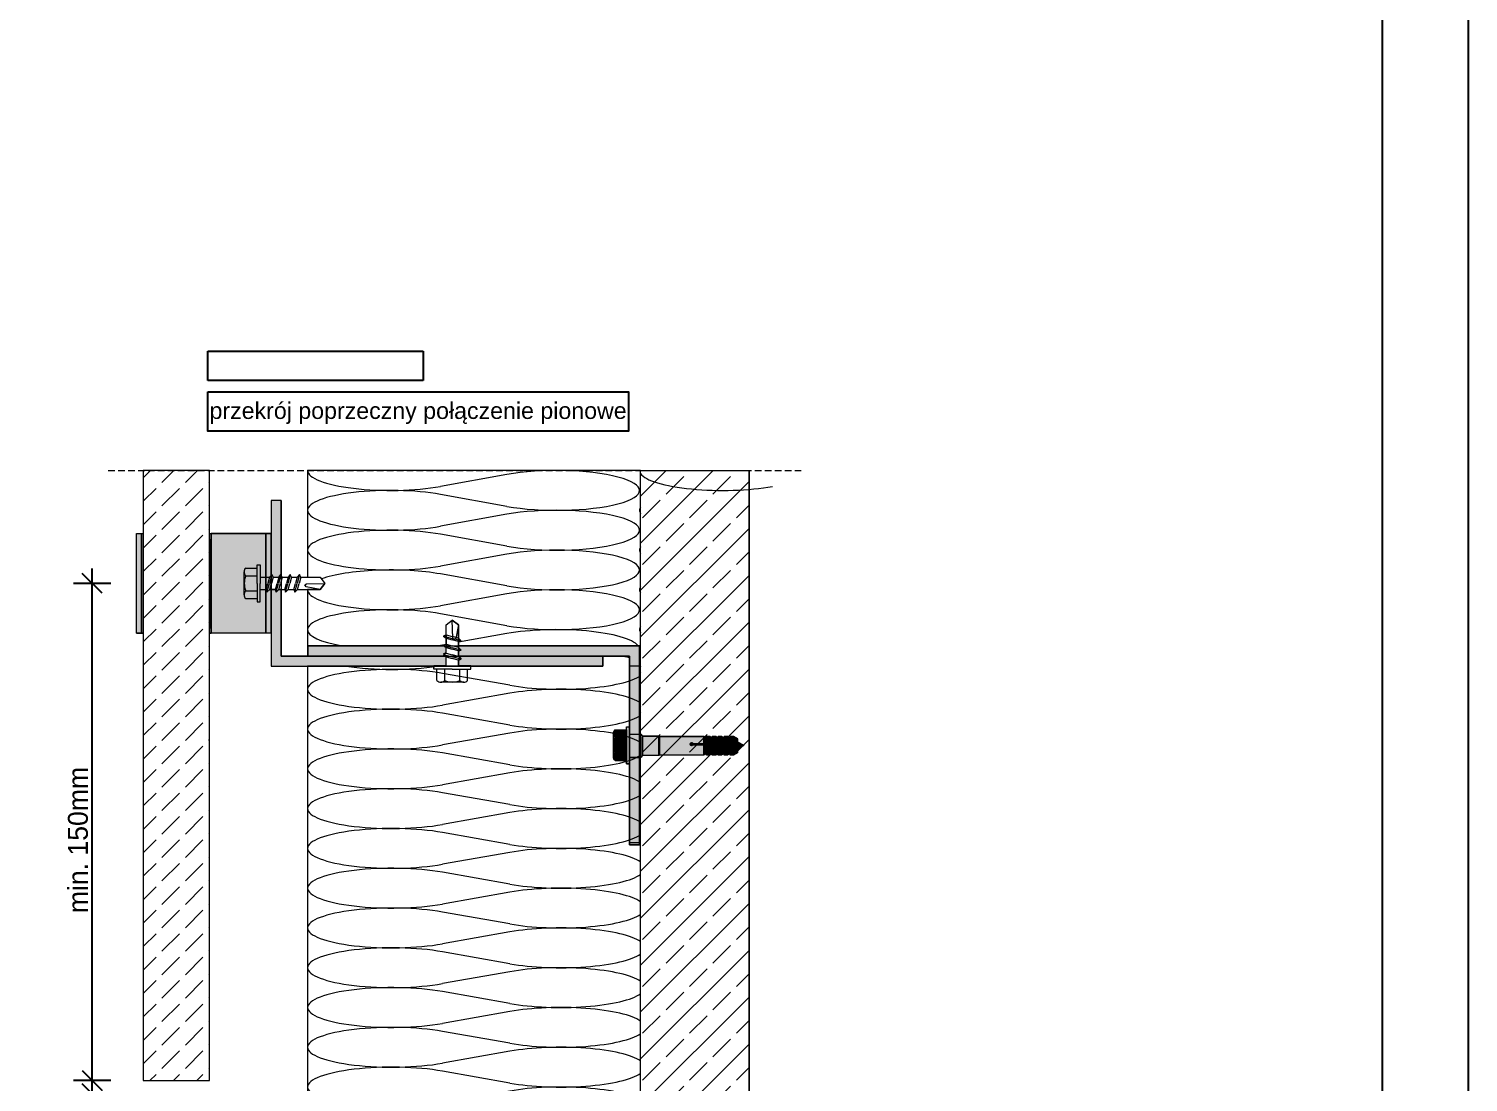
# Model space of a CAD drawing. Extents: x -106823 to -42801, y 48734 to 74234.
# Drawn here: x -47141 to -42801, y 64376 to 67554 of the extents above; entities that cross this region are included whole.
import ezdxf

# ---------------------------------------------------------------- set-up
doc = ezdxf.new("R2010")
doc.units = 0
doc.header["$MEASUREMENT"] = 0
doc.header["$XCLIPFRAME"] = 0
doc.linetypes.add('Hidden Line', pattern=[30, 20, -10])
for name, color, linetype, lineweight, true_color in [('2D - Ogólne_Pen_No__2', 7, 'Continuous', 15, 0x7f7f7f), ('2D Drafting - General_Pen_No__102', 7, 'Continuous', 13, 0xcccccc), ('2D Drafting - General_Pen_No__141', 7, 'Continuous', 0, 0xe8e8e8), ('2D Drafting - General_Pen_No__2', 7, 'Continuous', 15, 0x7f7f7f), ('2D Drafting - General_Pen_No__5', 7, 'Continuous', 25, 0x40a5ff), ('2D Drafting - General_Pen_No__61', 7, 'Continuous', 20, 0x6a6a6a), ('2D Drafting - General_Pen_No__81', 7, 'Continuous', 20, 0x6a6a6a), ('Annotation - Text_Pen_No__5', 7, 'Continuous', 25, 0x40a5ff), ('Wymiarowanie_Pen_No__5', 7, 'Continuous', 25, 0x40a5ff)]:
    doc.layers.add(name, color=color, linetype=linetype, lineweight=lineweight, true_color=true_color)
doc.layers.add('2D Drafting - General_Pen_No__1', color=7, linetype='Continuous', lineweight=13)
doc.layers.add('2D Drafting - General_Pen_No__121', color=255, linetype='Continuous', lineweight=0)
doc.layers.add('Drawing & Figure', color=7, linetype='Continuous')
doc.layers.add('Wymiarowanie', color=7, linetype='Continuous')
doc.styles.add('GENERATED_STYLE_1', font='kartika.ttf')
doc.styles.add('GENERATED_STYLE_2', font='arial.ttf')
doc.dimstyles.new('GENERATED_STYLE__1', dxfattribs={"dimtxt": 60.000002, "dimasz": 57, "dimexe": 0.18, "dimexo": 0, "dimgap": 0.09, "dimtad": 1, "dimdec": 1, "dimlfac": 0.1, "dimzin": 0, "dimdsep": 46, "dimtxsty": 'GENERATED_STYLE_1', "dimblk": 'ARROWHEAD_6', "dimblk1": 'ARROWHEAD_6', "dimblk2": 'ARROWHEAD_6', "dimcen": 0.09, "dimclrd": 256, "dimclre": 256, "dimclrt": 256, "dimadec": 0, "dimazin": 0, "dimtfac": 1, "dimtdec": 4, "dimtmove": 0, "dimatfit": 3, "dimfxl": 0, "dimtolj": 1, "dimtzin": 0, "dimarcsym": 0})
picture_1 = doc.add_image_def('image1.jpg', size_in_pixel=(878, 119))

# ---------------------------------------------------------------- blocks, each defined once
blk = doc.blocks.new('*X10')
at = {"layer": '2D Drafting - General_Pen_No__61', "linetype": 'Continuous'}
for p, q in [((-45699.8, 66209.4), (-45900, 66173.4)), ((-45699.8, 66113.4), (-45900, 66149.4)), ((-45699.8, 66089.4), (-45900, 66053.4)), ((-45699.8, 65993.4), (-45900, 66029.4)), ((-45699.8, 65969.4), (-45900, 65933.4)), ((-45699.8, 65873.4), (-45900, 65909.4)), ((-45699.8, 65849.4), (-45900, 65813.4)), ((-45699.8, 65753.4), (-45900, 65789.4)), ((-45699.8, 65729.4), (-45845.4, 65703.2)), ((-45887.7, 65695.6), (-45900, 65693.4))]:
    blk.add_line(p, q, dxfattribs=at)
for centre, start_param, end_param in [((-46050.2, 66221.4), 0, 2.214297), ((-45549.6, 66161.4), 0.927295, 5.35589), ((-45049, 66221.4), 0.157505, 2.214297), ((-46050.2, 66101.4), 4.068888, 6.283185), ((-45549.6, 66041.4), 0.927295, 5.35589), ((-45049, 66101.4), 6.12568, 6.283185), ((-46050.2, 66101.4), 0, 2.214297), ((-45049, 66101.4), 0, 0.157505), ((-46050.2, 65981.4), 4.068888, 6.283185), ((-46050.2, 65981.4), 0, 2.214297), ((-45549.6, 65921.4), 0.927295, 5.35589), ((-45049, 65981.4), 6.12568, 6.283185), ((-45049, 65981.4), 0, 0.157505), ((-46050.2, 65861.4), 4.068888, 5.697145), ((-46050.2, 65861.4), 6.264379, 6.283185), ((-46050.2, 65861.4), 0, 2.214297), ((-45549.6, 65801.4), 0.927295, 5.35589), ((-45049, 65861.4), 6.12568, 6.283185), ((-45049, 65861.4), 0, 0.157505), ((-46050.2, 65741.4), 4.068888, 6.283185), ((-46050.2, 65741.4), 0, 0.947706), ((-45549.6, 65681.4), 3.330638, 5.35589), ((-45049, 65741.4), 6.12568, 6.283185), ((-45049, 65741.4), 0, 0.157505), ((-46050.2, 65741.4), 2.193886, 2.214297), ((-45549.6, 65681.4), 3.083982, 3.199203), ((-45049, 65621.4), 6.12568, 6.283185), ((-45049, 65621.4), 0, 0.157505), ((-45049, 65501.4), 6.12568, 6.283185), ((-45049, 65501.4), 0, 0.157505)]:
    blk.add_ellipse(centre, major_axis=(-250.3, 0), ratio=0.239719, start_param=start_param, end_param=end_param, dxfattribs=at)
blk = doc.blocks.new('Fill_5')
at = {"layer": '2D Drafting - General_Pen_No__2', "linetype": 'Continuous'}
for p, q in [((-45296.2, 66221.4), (-46300.5, 66221.4)), ((-46300.5, 66221.4), (-46300.5, 65899.8)), ((-45296.2, 65417.5), (-45296.2, 66221.4)), ((-46300.5, 65899.8), (-46262.6, 65899.8)), ((-46262.6, 65899.8), (-46248.7, 65881.1)), ((-46262.6, 65862.5), (-46300.5, 65862.5)), ((-46300.5, 65862.5), (-46300.5, 65661.1)), ((-46248.7, 65881.1), (-46262.6, 65862.5)), ((-45882.7, 65756.4), (-45864.1, 65770.4)), ((-45864.1, 65770.4), (-45845.4, 65756.4)), ((-45890.9, 65721.9), (-45882.7, 65725.7)), ((-45882.7, 65715.3), (-45890.9, 65721.9)), ((-45882.7, 65725.7), (-45882.7, 65756.4)), ((-45882.7, 65697.9), (-45882.7, 65715.3)), ((-45845.4, 65756.4), (-45845.4, 65715.7)), ((-45845.4, 65715.7), (-45837.2, 65707.5)), ((-46299.8, 65661.1), (-46299.8, 65692.6)), ((-46299.8, 65692.6), (-45889.1, 65692.6)), ((-45890.9, 65694.1), (-45882.7, 65697.9)), ((-45889.1, 65692.6), (-45890.9, 65694.1)), ((-45837.2, 65707.5), (-45845.4, 65705.3)), ((-45845.4, 65705.3), (-45845.4, 65692.6)), ((-45845.4, 65692.6), (-45310.5, 65692.6)), ((-45310.5, 65692.6), (-45299.7, 65692.6)), ((-45299.7, 65692.6), (-45299.7, 65413.1)), ((-46300.5, 65661.1), (-46299.8, 65661.1)), ((-45299.7, 65413.1), (-45296.2, 65417.5))]:
    blk.add_line(p, q, dxfattribs=at)
at = {"layer": '2D Drafting - General_Pen_No__61', "linetype": 'Continuous'}
blk.add_blockref('*X10', (0, 0), dxfattribs=at)
blk = doc.blocks.new('*X12')
at = {"layer": '2D Drafting - General_Pen_No__61', "linetype": 'Continuous'}
for p, q in [((-46411.3, 65940.4), (-46410.5, 65940.4)), ((-46410.5, 65939.6), (-46411.3, 65939.6))]:
    blk.add_line(p, q, dxfattribs=at)
blk = doc.blocks.new('Fill_6')
at = {"layer": '2D Drafting - General_Pen_No__1', "linetype": 'Continuous'}
for p, q in [((-46410.5, 66031.1), (-46411.3, 66031.1)), ((-46411.3, 66031.1), (-46411.3, 65904.5)), ((-46410.5, 65905.5), (-46410.5, 66031.1)), ((-46411.3, 65904.5), (-46410.5, 65905.5))]:
    blk.add_line(p, q, dxfattribs=at)
at = {"layer": '2D Drafting - General_Pen_No__61', "linetype": 'Continuous'}
blk.add_blockref('*X12', (0, 0), dxfattribs=at)
blk = doc.blocks.new('*X14')
at = {"layer": '2D Drafting - General_Pen_No__61', "linetype": 'Continuous'}
for p, q in [((-45690.4, 65573.5), (-45893.8, 65609.5)), ((-45690.4, 65549.5), (-45893.8, 65513.5)), ((-45690.4, 65453.5), (-45893.8, 65489.5)), ((-45690.4, 65429.5), (-45893.8, 65393.5)), ((-45690.4, 65333.5), (-45893.8, 65369.5)), ((-45690.4, 65309.5), (-45893.8, 65273.5)), ((-45690.4, 65213.5), (-45893.8, 65249.5)), ((-45690.4, 65189.5), (-45893.8, 65153.5)), ((-45690.4, 65093.5), (-45893.8, 65129.5)), ((-45690.4, 65069.5), (-45893.8, 65033.5)), ((-45690.4, 64973.5), (-45893.8, 65009.5)), ((-45690.4, 64949.5), (-45893.8, 64913.5)), ((-45690.4, 64853.5), (-45893.8, 64889.5)), ((-45690.4, 64829.5), (-45893.8, 64793.5)), ((-45690.4, 64733.5), (-45893.8, 64769.5)), ((-45690.4, 64709.5), (-45893.8, 64673.5)), ((-45690.4, 64613.5), (-45893.8, 64649.5)), ((-45690.4, 64589.5), (-45893.8, 64553.5)), ((-45690.4, 64493.5), (-45893.8, 64529.5)), ((-45690.4, 64469.5), (-45893.8, 64433.5)), ((-45690.4, 64373.5), (-45893.8, 64409.5)), ((-45690.4, 64349.5), (-45893.8, 64313.5)), ((-45690.4, 64253.5), (-45893.8, 64289.5)), ((-45690.4, 64229.5), (-45893.8, 64193.5)), ((-45690.4, 64133.5), (-45893.8, 64169.5)), ((-45690.4, 64109.5), (-45893.8, 64073.5)), ((-45690.4, 64013.5), (-45893.8, 64049.5)), ((-45690.4, 63989.5), (-45893.8, 63953.5)), ((-45690.4, 63893.5), (-45893.8, 63929.5)), ((-45690.4, 63869.5), (-45893.8, 63833.5)), ((-45690.4, 63773.5), (-45893.8, 63809.5)), ((-45690.4, 63749.5), (-45893.8, 63713.5)), ((-45690.4, 63653.5), (-45893.8, 63689.5)), ((-45690.4, 63629.5), (-45893.8, 63593.5)), ((-45690.4, 63533.5), (-45893.8, 63569.5)), ((-45690.4, 63509.5), (-45893.8, 63473.5)), ((-45690.4, 63413.5), (-45893.8, 63449.5)), ((-45690.4, 63389.5), (-45893.8, 63353.5)), ((-45690.4, 63293.5), (-45893.8, 63329.5)), ((-45690.4, 63269.5), (-45893.8, 63233.5)), ((-45690.4, 63173.5), (-45893.8, 63209.5)), ((-45690.4, 63149.5), (-45893.8, 63113.5))]:
    blk.add_line(p, q, dxfattribs=at)
for centre, start_param, end_param in [((-46046.3, 65681.5), 4.139489, 5.285289), ((-45537.9, 65621.5), 0.611267, 0.720377), ((-46046.3, 65561.5), 0.927295, 3.141593), ((-45537.9, 65621.5), 4.068888, 5.968076), ((-46046.3, 65561.5), 3.141593, 5.35589), ((-45537.9, 65501.5), 0.31511, 2.214297), ((-46046.3, 65441.5), 0.927295, 3.141593), ((-45537.9, 65501.5), 4.068888, 5.968076), ((-46046.3, 65441.5), 3.141593, 5.35589), ((-45537.9, 65381.5), 0.31511, 2.214297), ((-46046.3, 65321.5), 0.927295, 3.141593), ((-45537.9, 65381.5), 4.068888, 5.968076), ((-45537.9, 65261.5), 0.31511, 2.214297), ((-46046.3, 65321.5), 3.141593, 5.35589), ((-46046.3, 65201.5), 0.927295, 3.141593), ((-45537.9, 65261.5), 4.068888, 5.968076), ((-46046.3, 65201.5), 3.141593, 5.35589), ((-45537.9, 65141.5), 0.31511, 2.214297), ((-46046.3, 65081.5), 0.927295, 3.141593), ((-45537.9, 65141.5), 4.068888, 5.968076), ((-46046.3, 65081.5), 3.141593, 5.35589), ((-45537.9, 65021.5), 0.31511, 2.214297), ((-46046.3, 64961.5), 0.927295, 3.141593), ((-45537.9, 65021.5), 4.068888, 5.968076), ((-46046.3, 64961.5), 3.141593, 5.35589), ((-45537.9, 64901.5), 0.31511, 2.214297), ((-46046.3, 64841.5), 0.927295, 3.141593), ((-45537.9, 64901.5), 4.068888, 5.968076), ((-46046.3, 64841.5), 3.141593, 5.35589), ((-45537.9, 64781.5), 0.31511, 2.214297), ((-46046.3, 64721.5), 0.927295, 3.141593), ((-45537.9, 64781.5), 4.068888, 5.968076), ((-46046.3, 64721.5), 3.141593, 5.35589), ((-45537.9, 64661.5), 0.31511, 2.214297), ((-46046.3, 64601.5), 0.927295, 3.141593), ((-45537.9, 64661.5), 4.068888, 5.968076), ((-46046.3, 64601.5), 3.141593, 5.35589), ((-45537.9, 64541.5), 0.31511, 2.214297), ((-46046.3, 64481.5), 0.927295, 3.141593), ((-45537.9, 64541.5), 4.068888, 5.968076), ((-46046.3, 64481.5), 3.141593, 5.35589), ((-45537.9, 64421.5), 0.31511, 2.214297), ((-46046.3, 64361.5), 0.927295, 3.141593), ((-45537.9, 64421.5), 4.068888, 5.968076), ((-46046.3, 64361.5), 3.141593, 5.35589), ((-45537.9, 64301.5), 0.31511, 2.214297), ((-46046.3, 64241.5), 0.927295, 3.141593), ((-45537.9, 64301.5), 4.068888, 5.968076), ((-46046.3, 64241.5), 3.141593, 5.35589), ((-45537.9, 64181.5), 0.31511, 2.214297), ((-46046.3, 64121.5), 0.927295, 3.141593), ((-45537.9, 64181.5), 4.068888, 5.968076), ((-46046.3, 64121.5), 3.141593, 5.35589), ((-45537.9, 64061.5), 0.31511, 2.214297), ((-46046.3, 64001.5), 0.927295, 3.141593), ((-45537.9, 64061.5), 4.068888, 5.968076), ((-46046.3, 64001.5), 3.141593, 5.35589), ((-45537.9, 63941.5), 0.31511, 2.214297), ((-46046.3, 63881.5), 0.927295, 3.141593), ((-45537.9, 63941.5), 4.068888, 5.968076), ((-46046.3, 63881.5), 3.141593, 5.35589), ((-45537.9, 63821.5), 0.31511, 2.214297), ((-46046.3, 63761.5), 0.927295, 3.141593), ((-45537.9, 63821.5), 4.068888, 5.968076), ((-45537.9, 63701.5), 0.31511, 2.214297), ((-46046.3, 63761.5), 3.141593, 5.35589), ((-46046.3, 63641.5), 0.927295, 3.141593), ((-45537.9, 63701.5), 4.068888, 5.968076), ((-46046.3, 63641.5), 3.141593, 5.35589), ((-45537.9, 63581.5), 0.31511, 2.214297), ((-46046.3, 63521.5), 0.927295, 3.141593), ((-45537.9, 63581.5), 4.068888, 5.968076), ((-46046.3, 63521.5), 3.141593, 5.35589), ((-45537.9, 63461.5), 0.31511, 2.214297), ((-46046.3, 63401.5), 0.927295, 3.141593), ((-45537.9, 63461.5), 4.068888, 5.968076), ((-46046.3, 63401.5), 3.141593, 5.35589), ((-45537.9, 63341.5), 0.31511, 2.214297), ((-46046.3, 63281.5), 0.927295, 3.141593), ((-45537.9, 63341.5), 4.068888, 5.968076), ((-45537.9, 63221.5), 0.31511, 2.214297), ((-46046.3, 63281.5), 3.141593, 5.35589), ((-46046.3, 63161.5), 0.927295, 3.141593), ((-45537.9, 63221.5), 4.068888, 5.968076), ((-46046.3, 63161.5), 3.141593, 5.35589), ((-45537.9, 63101.5), 0.31511, 2.214297), ((-46046.3, 63041.5), 0.997896, 2.143697), ((-45537.9, 63101.5), 5.562808, 5.671919)]:
    blk.add_ellipse(centre, major_axis=(254.2, 0), ratio=0.236038, start_param=start_param, end_param=end_param, dxfattribs=at)
blk = doc.blocks.new('Fill_7')
at = {"layer": '2D Drafting - General_Pen_No__2', "linetype": 'Continuous'}
for p, q in [((-45920, 65631.1), (-46300.5, 65631.1)), ((-46300.5, 65631.1), (-46300.5, 65099.1)), ((-45808.2, 65631.1), (-45920, 65631.1)), ((-45410.5, 65631.1), (-45808.2, 65631.1)), ((-45329.7, 65661.1), (-45410.5, 65661.1)), ((-45410.5, 65661.1), (-45410.5, 65631.1)), ((-45329.7, 65631.1), (-45329.7, 65661.1)), ((-45296.2, 65631.1), (-45329.7, 65631.1)), ((-45296.2, 65099.1), (-45296.2, 65631.1)), ((-46300.5, 65099.1), (-46300.5, 64351.5)), ((-45329.7, 65092.6), (-45329.7, 65099.1)), ((-45329.7, 65099.1), (-45296.2, 65099.1)), ((-45299.7, 65092.6), (-45329.7, 65092.6)), ((-45296.2, 65099.1), (-45299.7, 65098.4)), ((-45299.7, 65098.4), (-45299.7, 65092.6)), ((-45296.2, 64370.6), (-45296.2, 65099.1)), ((-45296.2, 64351.5), (-45296.2, 64370.6)), ((-46300.5, 64351.5), (-46300.5, 63092)), ((-45296.2, 63846.3), (-45296.2, 64351.5)), ((-45296.2, 63624), (-45296.2, 63846.3)), ((-45296.2, 63092), (-45296.2, 63624)), ((-46300.5, 63092), (-45920, 63092)), ((-45920, 63092), (-45808.2, 63092)), ((-45808.2, 63092), (-45410.5, 63092)), ((-45410.5, 63092), (-45410.5, 63062)), ((-45329.7, 63062), (-45329.7, 63092)), ((-45329.7, 63092), (-45296.2, 63092)), ((-45410.5, 63062), (-45329.7, 63062))]:
    blk.add_line(p, q, dxfattribs=at)
at = {"layer": '2D Drafting - General_Pen_No__61', "linetype": 'Continuous'}
blk.add_blockref('*X14', (0, 0), dxfattribs=at)
blk = doc.blocks.new('*D73')
at = {"layer": 'Wymiarowanie_Pen_No__5', "linetype": 'Continuous'}
for p, q in [((-46893.9, 64381.5), (-47006.4, 64381.5)), ((-46980.2, 64411.5), (-46920.2, 64351.5)), ((-46980.2, 64371.5), (-46920.2, 64311.5)), ((-46950.2, 64341.5), (-46950.2, 64381.5)), ((-46893.9, 64341.5), (-47006.4, 64341.5)), ((-46950.2, 64296.5), (-46950.2, 64341.5))]:
    blk.add_line(p, q, dxfattribs=at)
at = {"layer": 'Wymiarowanie_Pen_No__5', "char_height": 60, "attachment_point": 7, "rotation": 90, "style": 'GENERATED_STYLE_1'}
for s, insert in [('{min. 150mm}', (-46962.2, 64886)), ('{4,0}', (-46962.2, 64196.9))]:
    blk.add_mtext(s, dxfattribs=dict(at, insert=insert))
blk = doc.blocks.new('ARROWHEAD_6')
at = {"color": 0, "linetype": 'Continuous', "lineweight": 0}
for p, q in [((0, 0), (-1, 0)), ((-0.5, -0.5), (0.5, 0.5))]:
    blk.add_line(p, q, dxfattribs=at)
blk = doc.blocks.new('*D75')
at = {"layer": 'Wymiarowanie_Pen_No__5', "linetype": 'Continuous'}
for p, q in [((-46920.2, 65851.1), (-46980.2, 65911.1)), ((-46950.2, 65881.1), (-46950.2, 65926.1)), ((-46893.9, 65881.1), (-47006.4, 65881.1)), ((-46950.2, 64381.5), (-46950.2, 65881.1)), ((-46893.9, 64381.5), (-47006.4, 64381.5)), ((-46980.2, 64411.5), (-46920.2, 64351.5))]:
    blk.add_line(p, q, dxfattribs=at)
at = {"layer": 'Wymiarowanie_Pen_No__5', "char_height": 60, "attachment_point": 7, "rotation": 90, "style": 'GENERATED_STYLE_1'}
for s, insert in [('{min. 150mm}', (-46962.2, 64886)), ('{4,0}', (-46962.2, 64196.9))]:
    blk.add_mtext(s, dxfattribs=dict(at, insert=insert))
blk = doc.blocks.new('*D76')
at = {"layer": 'Wymiarowanie_Pen_No__5', "linetype": 'Continuous'}
for p, q in [((-46920.2, 64311.5), (-46980.2, 64371.5)), ((-46950.2, 64341.5), (-46950.2, 64386.5)), ((-46893.9, 64341.5), (-47006.4, 64341.5)), ((-46950.2, 62842), (-46950.2, 64341.5)), ((-46980.2, 62872), (-46920.2, 62812)), ((-46893.9, 62842), (-47006.4, 62842)), ((-46950.2, 62797), (-46950.2, 62842))]:
    blk.add_line(p, q, dxfattribs=at)
at = {"layer": 'Wymiarowanie_Pen_No__5', "insert": (-46962.2, 63346.4), "char_height": 60, "attachment_point": 7, "rotation": 90, "style": 'GENERATED_STYLE_1'}
blk.add_mtext('{min. 150mm}', dxfattribs=at)

msp = doc.modelspace()

# ---------------------------------------------------------------- hatches: boundary and pattern name
at = {"layer": '2D Drafting - General_Pen_No__102', "linetype": 'Continuous'}
for points in [[(-46816.3, 66031.12), (-46801.3, 66031.12), (-46801.3, 65731.12), (-46816.3, 65731.12)], [(-46801.3, 66031.12), (-46796.21, 66031.12), (-46796.21, 65731.12), (-46801.3, 65731.12)], [(-46591.3, 65731.12), (-46596.21, 65731.12), (-46596.21, 66031.12), (-46591.3, 66031.12)], [(-46591.3, 66031.12), (-46426.3, 66031.12), (-46426.3, 65731.12), (-46591.3, 65731.12)], [(-46426.3, 65731.12), (-46426.3, 66031.12), (-46411.3, 66031.12), (-46411.3, 65731.12)]]:
    msp.add_hatch(color=256, dxfattribs=at).paths.add_polyline_path(points, flags=0)
at = {"layer": '2D Drafting - General_Pen_No__121', "linetype": 'Continuous'}
for points in [[(-45339.04, 65415.54), (-45373.22, 65415.54, -0.4195601), (-45373.22, 65438.84), (-45339.04, 65438.84)], [(-45377.49, 65392.63, 0.092424), (-45373.22, 65369.72, 0.201281), (-45378.11, 65358.07), (-45378.11, 65427.19, 0.201281), (-45373.22, 65415.54, 0.092424)], [(-45339.04, 65369.72), (-45373.22, 65369.72, -0.092424), (-45377.49, 65392.63, -0.092424), (-45373.22, 65415.54), (-45339.04, 65415.54), (-45339.04, 65392.63)], [(-45329.72, 65392.63), (-45329.72, 65336.71), (-45339.04, 65336.71), (-45339.04, 65392.63), (-45339.04, 65448.55), (-45329.72, 65448.55)], [(-45329.72, 65355.95), (-45329.72, 65392.63), (-45329.72, 65425.63), (-45299.72, 65425.63), (-45299.72, 65389.71), (-45299.72, 65355.95)], [(-45299.72, 65355.95), (-45329.72, 65355.95), (-45329.72, 65392.63), (-45329.72, 65425.63), (-45299.72, 65425.63), (-45299.72, 65388.76)], [(-45299.72, 65356.05), (-45299.72, 65388.76), (-45299.72, 65413.11), (-45296.21, 65417.48), (-45296.21, 65356.05)], [(-45296.21, 65356.05), (-45296.21, 65425.63), (-45296.04, 65425.63), (-45290.62, 65420.21), (-45290.62, 65361.47), (-45296.04, 65356.05)], [(-45290.62, 65361.37), (-45290.62, 65420.21), (-45240.88, 65420.21), (-45240.88, 65361.37)], [(-45240.88, 65361.37), (-45240.88, 65420.21), (-45239.63, 65418.97), (-45239.63, 65362.61)], [(-45239.63, 65362.61), (-45239.63, 65418.97), (-45105.22, 65418.97), (-45105.22, 65397.31), (-45138.52, 65397.31, 5.4750432), (-45138.52, 65394.35), (-45105.22, 65394.35), (-45105.22, 65362.61)], [(-45097.77, 65416.01), (-45097.77, 65403.06), (-45105.22, 65397.31), (-45105.22, 65418.97), (-45101.47, 65416.01)], [(-45087.42, 65418.97), (-45087.42, 65403.06), (-45097.77, 65403.06), (-45097.77, 65418.97)], [(-45079.98, 65416.01), (-45079.98, 65397.31), (-45087.42, 65403.06), (-45087.42, 65418.97), (-45083.68, 65416.01)], [(-45069.62, 65418.97), (-45069.62, 65397.31), (-45079.98, 65397.31), (-45079.98, 65418.97)], [(-45069.62, 65397.31), (-45069.62, 65418.97), (-45065.88, 65416.01), (-45062.18, 65416.01), (-45062.18, 65403.06)], [(-45051.83, 65418.97), (-45051.83, 65403.06), (-45062.18, 65403.06), (-45062.18, 65418.97)], [(-45044.38, 65416.01), (-45044.38, 65397.31), (-45051.83, 65403.06), (-45051.83, 65418.97), (-45048.08, 65416.01)], [(-45034.03, 65418.97), (-45034.03, 65397.31), (-45044.38, 65397.31), (-45044.38, 65418.97)], [(-45026.59, 65416.01), (-45026.59, 65403.06), (-45034.03, 65397.31), (-45034.03, 65418.97), (-45030.29, 65416.01)], [(-45026.59, 65403.06), (-45026.59, 65418.97), (-45016.23, 65418.97), (-45016.23, 65403.06)], [(-45003.85, 65395.91), (-45016.23, 65403.06), (-45016.23, 65418.97), (-45003.85, 65411.82)], [(-45339.04, 65346.42), (-45373.22, 65346.42, -0.4195601), (-45373.22, 65369.72), (-45339.04, 65369.72)], [(-45105.22, 65394.35), (-45138.52, 65394.35, -5.4750432), (-45138.52, 65397.31), (-45105.22, 65397.31)], [(-45105.22, 65397.31), (-45097.77, 65403.06), (-45097.77, 65400.1), (-45105.22, 65394.35)], [(-45097.77, 65365.57), (-45101.47, 65365.57), (-45105.22, 65362.61), (-45105.22, 65394.35), (-45097.77, 65400.1)], [(-45097.77, 65403.06), (-45087.42, 65403.06), (-45087.42, 65400.1), (-45097.77, 65400.1)], [(-45097.77, 65362.61), (-45097.77, 65400.1), (-45087.42, 65400.1), (-45087.42, 65362.61)], [(-45079.98, 65394.35), (-45087.42, 65400.1), (-45087.42, 65403.06), (-45079.98, 65397.31)], [(-45079.98, 65365.57), (-45083.68, 65365.57), (-45087.42, 65362.61), (-45087.42, 65400.1), (-45079.98, 65394.35)], [(-45079.98, 65397.31), (-45069.62, 65397.31), (-45069.62, 65394.35), (-45079.98, 65394.35)], [(-45079.98, 65362.61), (-45079.98, 65394.35), (-45069.62, 65394.35), (-45069.62, 65362.61)], [(-45062.18, 65400.1), (-45069.62, 65394.35), (-45069.62, 65397.31), (-45062.18, 65403.06)], [(-45062.18, 65365.57), (-45065.88, 65365.57), (-45069.62, 65362.61), (-45069.62, 65394.35), (-45062.18, 65400.1)], [(-45051.83, 65400.1), (-45062.18, 65400.1), (-45062.18, 65403.06), (-45051.83, 65403.06)], [(-45051.83, 65362.61), (-45062.18, 65362.61), (-45062.18, 65400.1), (-45051.83, 65400.1)], [(-45044.38, 65394.35), (-45051.83, 65400.1), (-45051.83, 65403.06), (-45044.38, 65397.31)], [(-45044.38, 65365.57), (-45048.08, 65365.57), (-45051.83, 65362.61), (-45051.83, 65400.1), (-45044.38, 65394.35)], [(-45044.38, 65397.31), (-45034.03, 65397.31), (-45034.03, 65394.35), (-45044.38, 65394.35)], [(-45034.03, 65362.61), (-45044.38, 65362.61), (-45044.38, 65394.35), (-45034.03, 65394.35)], [(-45034.03, 65397.31), (-45026.59, 65403.06), (-45026.59, 65400.1), (-45034.03, 65394.35)], [(-45026.59, 65365.57), (-45030.29, 65365.57), (-45034.03, 65362.61), (-45034.03, 65394.35), (-45026.59, 65400.1)], [(-45026.59, 65403.06), (-45016.23, 65403.06), (-45016.23, 65400.1), (-45026.59, 65400.1)], [(-45026.59, 65362.61), (-45026.59, 65400.1), (-45016.23, 65400.1), (-45016.23, 65362.61)], [(-45003.85, 65392.95), (-45016.23, 65400.1), (-45016.23, 65403.06), (-45003.85, 65395.91)], [(-45003.85, 65369.76), (-45016.23, 65362.61), (-45016.23, 65400.1), (-45003.85, 65392.95)], [(-44985.12, 65392.53), (-45003.85, 65381.72), (-45003.85, 65403.35)]]:
    msp.add_hatch(color=256, dxfattribs=at).paths.add_polyline_path(points, flags=0)
at = {"layer": '2D Drafting - General_Pen_No__141', "linetype": 'Continuous'}
for points in [[(-46380.48, 65907.62), (-46380.48, 66131.12), (-46410.48, 66131.12), (-46410.48, 65905.48), (-46408.48, 65907.96), (-46404.68, 65899.76), (-46387.23, 65899.76), (-46380.64, 65907.96)], [(-46380.48, 65661.12), (-46380.48, 65862.48), (-46386.83, 65862.48), (-46395.03, 65854.28), (-46397.22, 65862.48), (-46410.48, 65862.48), (-46410.48, 65631.12), (-45920.01, 65631.12), (-45920.01, 65633.29), (-45882.73, 65633.29), (-45882.73, 65661.12)], [(-45886.44, 65692.63), (-46299.77, 65692.63), (-46299.77, 65661.12), (-45882.73, 65661.12), (-45882.73, 65661.81), (-45890.93, 65668.4), (-45882.73, 65672.21), (-45882.73, 65689.65)], [(-45310.48, 65692.63), (-45845.45, 65692.63), (-45845.45, 65687.9), (-45837.25, 65679.7), (-45845.45, 65677.5), (-45845.45, 65661.12), (-45329.72, 65661.12), (-45329.72, 65448.55), (-45329.72, 65425.63), (-45299.72, 65425.63), (-45299.72, 65692.63)], [(-45410.48, 65631.12), (-45410.48, 65661.12), (-45844.35, 65661.12), (-45837.25, 65654.02), (-45845.45, 65651.82), (-45845.45, 65633.29), (-45808.17, 65633.29), (-45808.17, 65631.12)], [(-45299.72, 65355.95), (-45329.72, 65355.95), (-45329.72, 65336.71), (-45329.72, 65092.63), (-45299.72, 65092.63)]]:
    msp.add_hatch(color=256, dxfattribs=at).paths.add_polyline_path(points, flags=0)
at = {"layer": '2D Drafting - General_Pen_No__81', "linetype": 'Continuous'}
h = msp.add_hatch(dxfattribs=at)
h.set_pattern_fill('Beton', color=256, style=0, pattern_type=2)
h.set_pattern_definition([(45, (0, 0), (-70.71068, 70.71068), [75, -25]), (45, (7e-15, 70.71), (-70.71068, 70.71068), [75, -25])])
h.paths.add_polyline_path([(-46796.21, 64381.54), (-46596.21, 64381.54), (-46596.21, 66221.36), (-46796.21, 66221.36)], flags=0)
h = msp.add_hatch(dxfattribs=at)
h.set_pattern_fill('Solid___Dashed', color=256, style=0, pattern_type=2)
h.set_pattern_definition([(45, (0, 0), (-70.71068, 70.71068), []), (45, (-35.36, 35.36), (-70.71068, 70.71068), [75, -25])])
h.paths.add_polyline_path([(-45296.21, 66221.36), (-44969.09, 66221.36), (-44969.09, 62501.73), (-45296.21, 62501.73), (-45296.21, 64917.84), (-45296.21, 65021.99), (-45296.21, 65572.27), (-45296.21, 65669.63)], flags=0)
msp.add_hatch(color=256, dxfattribs=at).paths.add_polyline_path([(-46596.21, 65747.13), (-46591.3, 65747.13), (-46591.3, 66012.36), (-46596.21, 66012.36)], flags=0)
msp.add_hatch(color=256, dxfattribs=at).paths.add_polyline_path([(-46596.21, 65747.13), (-46591.3, 65747.13), (-46591.3, 66012.36), (-46596.21, 66012.36)], flags=0)

# ---------------------------------------------------------------- linework, layer by layer
at = {"layer": '2D - Ogólne_Pen_No__2', "linetype": 'Continuous'}
for p, q in [((-45299.72, 65425.63), (-45299.72, 65388.76)), ((-45296.04, 65425.63), (-45299.72, 65425.63)), ((-45290.62, 65420.21), (-45296.04, 65425.63)), ((-45240.88, 65420.21), (-45290.62, 65420.21)), ((-45290.62, 65420.21), (-45290.62, 65361.37)), ((-45239.63, 65418.97), (-45240.88, 65420.21)), ((-45240.88, 65420.21), (-45240.88, 65361.37)), ((-45105.22, 65418.97), (-45239.63, 65418.97)), ((-45239.63, 65362.61), (-45239.63, 65418.97)), ((-45101.47, 65416.01), (-45105.22, 65418.97)), ((-45105.22, 65418.97), (-45105.22, 65362.61)), ((-45097.77, 65416.01), (-45101.47, 65416.01)), ((-45097.77, 65418.97), (-45097.77, 65416.01)), ((-45087.42, 65418.97), (-45097.77, 65418.97)), ((-45097.77, 65418.97), (-45097.77, 65362.61)), ((-45083.68, 65416.01), (-45087.42, 65418.97)), ((-45087.42, 65418.97), (-45087.42, 65362.61)), ((-45079.98, 65416.01), (-45083.68, 65416.01)), ((-45079.98, 65418.97), (-45079.98, 65416.01)), ((-45069.62, 65418.97), (-45079.98, 65418.97)), ((-45079.98, 65418.97), (-45079.98, 65362.61)), ((-45065.88, 65416.01), (-45069.62, 65418.97)), ((-45069.62, 65418.97), (-45069.62, 65362.61)), ((-45062.18, 65416.01), (-45065.88, 65416.01)), ((-45062.18, 65418.97), (-45062.18, 65416.01)), ((-45051.83, 65418.97), (-45062.18, 65418.97)), ((-45062.18, 65418.97), (-45062.18, 65362.61)), ((-45048.08, 65416.01), (-45051.83, 65418.97)), ((-45051.83, 65418.97), (-45051.83, 65362.61)), ((-45044.38, 65416.01), (-45048.08, 65416.01)), ((-45044.38, 65418.97), (-45044.38, 65416.01)), ((-45034.03, 65418.97), (-45044.38, 65418.97)), ((-45044.38, 65418.97), (-45044.38, 65362.61)), ((-45030.29, 65416.01), (-45034.03, 65418.97)), ((-45034.03, 65418.97), (-45034.03, 65362.61)), ((-45026.59, 65416.01), (-45030.29, 65416.01)), ((-45026.59, 65418.97), (-45026.59, 65362.61)), ((-45016.23, 65418.97), (-45026.59, 65418.97)), ((-45003.85, 65411.82), (-45016.23, 65418.97)), ((-45016.23, 65418.97), (-45016.23, 65362.61)), ((-45003.85, 65411.82), (-45003.85, 65369.76)), ((-45299.72, 65356.05), (-45299.72, 65389.8)), ((-45299.72, 65356.05), (-45299.72, 65389.8)), ((-45299.72, 65355.95), (-45299.72, 65389.71)), ((-45105.22, 65397.31), (-45138.52, 65397.31)), ((-45105.22, 65394.35), (-45138.52, 65394.35)), ((-45097.77, 65403.06), (-45105.22, 65397.31)), ((-45097.77, 65400.1), (-45105.22, 65394.35)), ((-45087.42, 65403.06), (-45097.77, 65403.06)), ((-45087.42, 65400.1), (-45097.77, 65400.1)), ((-45079.98, 65397.31), (-45087.42, 65403.06)), ((-45079.98, 65394.35), (-45087.42, 65400.1)), ((-45069.62, 65397.31), (-45079.98, 65397.31)), ((-45069.62, 65394.35), (-45079.98, 65394.35)), ((-45062.18, 65403.06), (-45069.62, 65397.31)), ((-45062.18, 65400.1), (-45069.62, 65394.35)), ((-45051.83, 65403.06), (-45062.18, 65403.06)), ((-45051.83, 65400.1), (-45062.18, 65400.1)), ((-45044.38, 65397.31), (-45051.83, 65403.06)), ((-45044.38, 65394.35), (-45051.83, 65400.1)), ((-45034.03, 65397.31), (-45044.38, 65397.31)), ((-45034.03, 65394.35), (-45044.38, 65394.35)), ((-45026.59, 65403.06), (-45034.03, 65397.31)), ((-45026.59, 65400.1), (-45034.03, 65394.35)), ((-45016.23, 65403.06), (-45026.59, 65403.06)), ((-45016.23, 65400.1), (-45026.59, 65400.1)), ((-45003.85, 65395.91), (-45016.23, 65403.06)), ((-45003.85, 65392.95), (-45016.23, 65400.1)), ((-45003.85, 65369.76), (-45016.23, 65362.61)), ((-45003.85, 65403.35), (-44985.12, 65392.53)), ((-45003.85, 65381.72), (-44985.12, 65392.53)), ((-45296.04, 65356.05), (-45299.72, 65356.05)), ((-45296.04, 65356.05), (-45299.72, 65356.05)), ((-45296.04, 65355.95), (-45299.72, 65355.95)), ((-45290.62, 65361.47), (-45296.04, 65356.05)), ((-45290.62, 65361.47), (-45296.04, 65356.05)), ((-45290.62, 65361.37), (-45296.04, 65355.95)), ((-45240.88, 65361.37), (-45290.62, 65361.37)), ((-45239.63, 65362.61), (-45240.88, 65361.37)), ((-45105.22, 65362.61), (-45239.63, 65362.61)), ((-45101.47, 65365.57), (-45105.22, 65362.61)), ((-45097.77, 65365.57), (-45101.47, 65365.57)), ((-45097.77, 65362.61), (-45097.77, 65365.57)), ((-45087.42, 65362.61), (-45097.77, 65362.61)), ((-45083.68, 65365.57), (-45087.42, 65362.61)), ((-45079.98, 65365.57), (-45083.68, 65365.57)), ((-45079.98, 65362.61), (-45079.98, 65365.57)), ((-45069.62, 65362.61), (-45079.98, 65362.61)), ((-45065.88, 65365.57), (-45069.62, 65362.61)), ((-45062.18, 65365.57), (-45065.88, 65365.57)), ((-45062.18, 65362.61), (-45062.18, 65365.57)), ((-45051.83, 65362.61), (-45062.18, 65362.61)), ((-45048.08, 65365.57), (-45051.83, 65362.61)), ((-45044.38, 65365.57), (-45048.08, 65365.57)), ((-45044.38, 65362.61), (-45044.38, 65365.57)), ((-45034.03, 65362.61), (-45044.38, 65362.61)), ((-45030.29, 65365.57), (-45034.03, 65362.61)), ((-45026.59, 65365.57), (-45030.29, 65365.57)), ((-45016.23, 65362.61), (-45026.59, 65362.61))]:
    msp.add_line(p, q, dxfattribs=at)
msp.add_arc((-45142.44, 65395.83), 4.18, 20.70161, 339.29839, dxfattribs=at)
at = {"layer": '2D Drafting - General_Pen_No__2', "linetype": 'Hidden Line'}
msp.add_line((-46901.63, 66221.36), (-44805.28, 66221.36), dxfattribs=at)
at = {"layer": '2D Drafting - General_Pen_No__2', "linetype": 'Continuous'}
for p, q in [((-45296.21, 64352.54), (-45296.21, 66221.36)), ((-44969.09, 64351.54), (-44969.09, 66221.36)), ((-46410.48, 66131.12), (-46410.48, 65631.12)), ((-46380.48, 66131.12), (-46410.48, 66131.12)), ((-46380.48, 66131.12), (-46380.48, 65661.12)), ((-46816.3, 65731.12), (-46816.3, 66031.12)), ((-46816.3, 66031.12), (-46796.21, 66031.12)), ((-46801.3, 65731.12), (-46801.3, 66031.12)), ((-46596.21, 66031.12), (-46591.3, 66031.12)), ((-46591.3, 65731.12), (-46591.3, 66031.12)), ((-46411.3, 66031.12), (-46591.3, 66031.12)), ((-46426.3, 66031.12), (-46426.3, 65731.12)), ((-46426.3, 66031.12), (-46411.3, 66031.12)), ((-46411.3, 66031.12), (-46411.3, 65731.12)), ((-46452.92, 65881.12), (-46452.92, 65937.04)), ((-46452.92, 65937.04), (-46443.6, 65937.04)), ((-46443.6, 65937.04), (-46443.6, 65881.12)), ((-46491.98, 65846.56), (-46491.98, 65915.69)), ((-46487.09, 65927.34), (-46452.92, 65927.34)), ((-46487.09, 65904.04), (-46452.92, 65904.04)), ((-46443.6, 65899.76), (-46415.07, 65899.76)), ((-46415.07, 65899.76), (-46420.07, 65881.12)), ((-46408.48, 65907.96), (-46415.67, 65881.12)), ((-46408.48, 65907.96), (-46415.07, 65899.76)), ((-46404.68, 65899.76), (-46409.67, 65881.12)), ((-46404.68, 65899.76), (-46408.48, 65907.96)), ((-46404.68, 65899.76), (-46387.23, 65899.76)), ((-46387.23, 65899.76), (-46392.23, 65881.12)), ((-46380.64, 65907.96), (-46387.83, 65881.12)), ((-46380.64, 65907.96), (-46387.23, 65899.76)), ((-46376.84, 65899.76), (-46381.83, 65881.12)), ((-46376.84, 65899.76), (-46380.64, 65907.96)), ((-46376.84, 65899.76), (-46359.39, 65899.76)), ((-46359.39, 65899.76), (-46364.39, 65881.12)), ((-46352.8, 65907.96), (-46359.99, 65881.12)), ((-46352.8, 65907.96), (-46359.39, 65899.76)), ((-46348.99, 65899.76), (-46353.99, 65881.12)), ((-46348.99, 65899.76), (-46352.8, 65907.96)), ((-46348.99, 65899.76), (-46331.55, 65899.76)), ((-46331.55, 65899.76), (-46336.55, 65881.12)), ((-46324.96, 65907.96), (-46332.15, 65881.12)), ((-46324.96, 65907.96), (-46331.55, 65899.76)), ((-46321.15, 65899.76), (-46326.15, 65881.12)), ((-46321.15, 65899.76), (-46324.96, 65907.96)), ((-46321.15, 65899.76), (-46262.64, 65899.76)), ((-46262.64, 65899.76), (-46248.66, 65881.12)), ((-46487.09, 65858.21), (-46452.92, 65858.21)), ((-46452.92, 65881.12), (-46452.92, 65825.21)), ((-46443.6, 65825.21), (-46443.6, 65881.12)), ((-46443.6, 65862.48), (-46425.06, 65862.48)), ((-46425.06, 65862.48), (-46420.07, 65881.12)), ((-46425.06, 65862.48), (-46422.87, 65854.28)), ((-46422.87, 65854.28), (-46415.67, 65881.12)), ((-46422.87, 65854.28), (-46414.67, 65862.48)), ((-46414.67, 65862.48), (-46409.67, 65881.12)), ((-46414.67, 65862.48), (-46397.22, 65862.48)), ((-46397.22, 65862.48), (-46392.23, 65881.12)), ((-46397.22, 65862.48), (-46395.03, 65854.28)), ((-46395.03, 65854.28), (-46387.83, 65881.12)), ((-46395.03, 65854.28), (-46386.83, 65862.48)), ((-46386.83, 65862.48), (-46381.83, 65881.12)), ((-46386.83, 65862.48), (-46369.38, 65862.48)), ((-46369.38, 65862.48), (-46364.39, 65881.12)), ((-46369.38, 65862.48), (-46367.18, 65854.28)), ((-46367.18, 65854.28), (-46359.99, 65881.12)), ((-46367.18, 65854.28), (-46358.98, 65862.48)), ((-46358.98, 65862.48), (-46353.99, 65881.12)), ((-46358.98, 65862.48), (-46341.54, 65862.48)), ((-46341.54, 65862.48), (-46336.55, 65881.12)), ((-46341.54, 65862.48), (-46339.34, 65854.28)), ((-46339.34, 65854.28), (-46332.15, 65881.12)), ((-46339.34, 65854.28), (-46331.14, 65862.48)), ((-46331.14, 65862.48), (-46326.15, 65881.12)), ((-46331.14, 65862.48), (-46262.64, 65862.48)), ((-46308.46, 65876.69), (-46303.61, 65879.39)), ((-46304.69, 65870.49), (-46308.46, 65876.69)), ((-46262.64, 65862.48), (-46304.69, 65870.49)), ((-46303.61, 65879.39), (-46248.66, 65881.12)), ((-46262.64, 65862.48), (-46248.66, 65881.12)), ((-46487.09, 65834.91), (-46452.92, 65834.91)), ((-46452.92, 65825.21), (-46443.6, 65825.21)), ((-45882.73, 65756.4), (-45864.09, 65770.38)), ((-45845.45, 65756.4), (-45864.09, 65770.38)), ((-45862.35, 65715.43), (-45864.09, 65770.38)), ((-46816.3, 65731.12), (-46796.21, 65731.12)), ((-46596.21, 65731.12), (-46591.3, 65731.12)), ((-46411.3, 65731.12), (-46591.3, 65731.12)), ((-46411.3, 65731.12), (-46426.3, 65731.12)), ((-45882.73, 65725.73), (-45890.93, 65721.92)), ((-45890.93, 65721.92), (-45882.73, 65715.33)), ((-45890.93, 65721.92), (-45864.09, 65714.73)), ((-45882.73, 65697.89), (-45882.73, 65756.4)), ((-45882.73, 65725.73), (-45864.09, 65720.73)), ((-45882.73, 65725.73), (-45882.73, 65687.49)), ((-45882.73, 65715.33), (-45864.09, 65710.33)), ((-45882.73, 65697.89), (-45882.73, 65715.33)), ((-45845.45, 65715.74), (-45864.09, 65720.73)), ((-45859.66, 65710.58), (-45862.35, 65715.43)), ((-45845.45, 65756.4), (-45853.45, 65714.35)), ((-45845.45, 65687.9), (-45845.45, 65756.4)), ((-45837.25, 65707.54), (-45845.45, 65715.74)), ((-45845.45, 65715.74), (-45845.45, 65677.5)), ((-46299.77, 65692.63), (-45310.48, 65692.63)), ((-46299.77, 65661.12), (-46299.77, 65692.63)), ((-46299.77, 65692.63), (-46299.77, 65662.63)), ((-45882.73, 65697.89), (-45890.93, 65694.08)), ((-45882.73, 65697.89), (-45890.93, 65694.08)), ((-45890.93, 65694.08), (-45882.73, 65687.49)), ((-45890.93, 65694.08), (-45864.09, 65686.89)), ((-45890.93, 65694.08), (-45882.73, 65687.49)), ((-45890.93, 65694.08), (-45864.09, 65686.89)), ((-45882.73, 65697.89), (-45864.09, 65692.89)), ((-45882.73, 65697.89), (-45864.09, 65692.89)), ((-45882.73, 65687.49), (-45864.09, 65682.49)), ((-45882.73, 65687.49), (-45864.09, 65682.49)), ((-45882.73, 65670.04), (-45882.73, 65687.49)), ((-45837.25, 65707.54), (-45864.09, 65714.73)), ((-45845.45, 65705.34), (-45864.09, 65710.33)), ((-45845.45, 65687.9), (-45864.09, 65692.89)), ((-45845.45, 65687.9), (-45864.09, 65692.89)), ((-45837.25, 65679.7), (-45864.09, 65686.89)), ((-45837.25, 65679.7), (-45864.09, 65686.89)), ((-45845.45, 65677.5), (-45864.09, 65682.49)), ((-45845.45, 65677.5), (-45864.09, 65682.49)), ((-45853.45, 65714.35), (-45859.66, 65710.58)), ((-45845.45, 65705.34), (-45837.25, 65707.54)), ((-45845.45, 65687.9), (-45845.45, 65705.34)), ((-45837.25, 65679.7), (-45845.45, 65687.9)), ((-45837.25, 65679.7), (-45845.45, 65687.9)), ((-45845.45, 65677.5), (-45837.25, 65679.7)), ((-45845.45, 65677.5), (-45837.25, 65679.7)), ((-45845.45, 65660.05), (-45845.45, 65677.5)), ((-45299.72, 65692.63), (-45310.48, 65692.63)), ((-45299.72, 65222.63), (-45299.72, 65692.63)), ((-45299.72, 65692.63), (-45299.72, 65092.63)), ((-46410.48, 65631.12), (-45410.48, 65631.12)), ((-46380.48, 65661.12), (-45410.48, 65661.12)), ((-46299.77, 65661.12), (-45329.72, 65661.12)), ((-45920.01, 65621.8), (-45920.01, 65631.12)), ((-45920.01, 65631.12), (-45864.09, 65631.12)), ((-45882.73, 65670.04), (-45890.93, 65666.24)), ((-45890.93, 65666.24), (-45882.73, 65659.65)), ((-45890.93, 65666.24), (-45864.09, 65659.05)), ((-45882.73, 65670.04), (-45864.09, 65665.05)), ((-45882.73, 65631.12), (-45882.73, 65659.65)), ((-45882.73, 65659.65), (-45864.09, 65654.65)), ((-45845.45, 65660.05), (-45864.09, 65665.05)), ((-45837.25, 65651.85), (-45864.09, 65659.05)), ((-45845.45, 65649.66), (-45864.09, 65654.65)), ((-45808.17, 65631.12), (-45864.09, 65631.12)), ((-45837.25, 65651.85), (-45845.45, 65660.05)), ((-45845.45, 65649.66), (-45837.25, 65651.85)), ((-45845.45, 65631.12), (-45845.45, 65649.66)), ((-45808.17, 65621.8), (-45808.17, 65631.12)), ((-45410.48, 65631.12), (-45410.48, 65661.12)), ((-45329.72, 65092.63), (-45329.72, 65661.12)), ((-45864.09, 65621.8), (-45920.01, 65621.8)), ((-45910.3, 65587.63), (-45910.3, 65621.8)), ((-45887, 65587.63), (-45887, 65621.8)), ((-45864.09, 65621.8), (-45808.17, 65621.8)), ((-45841.18, 65587.63), (-45841.18, 65621.8)), ((-45817.88, 65587.63), (-45817.88, 65621.8)), ((-45829.53, 65582.74), (-45898.65, 65582.74)), ((-45378.11, 65358.07), (-45378.11, 65427.19)), ((-45373.22, 65438.84), (-45339.04, 65438.84)), ((-45373.22, 65415.54), (-45339.04, 65415.54)), ((-45339.04, 65392.63), (-45339.04, 65448.55)), ((-45339.04, 65448.55), (-45329.72, 65448.55)), ((-45329.72, 65448.55), (-45329.72, 65392.63)), ((-45329.72, 65425.63), (-45299.72, 65425.63)), ((-45373.22, 65369.72), (-45339.04, 65369.72)), ((-45339.04, 65392.63), (-45339.04, 65336.71)), ((-45329.72, 65336.71), (-45329.72, 65392.63)), ((-45373.22, 65346.42), (-45339.04, 65346.42)), ((-45339.04, 65336.71), (-45329.72, 65336.71)), ((-45329.72, 65355.95), (-45299.72, 65355.95)), ((-45329.72, 65092.63), (-45299.72, 65092.63))]:
    msp.add_line(p, q, dxfattribs=at)
at = {"layer": '2D Drafting - General_Pen_No__2', "linetype": 'Continuous', "flags": 128}
for points in [[(-46796.21, 64381.54), (-46596.21, 64381.54), (-46596.21, 66221.36), (-46796.21, 66221.36)], [(-45296.21, 66221.36), (-44969.09, 66221.36), (-44969.09, 62501.73), (-45296.21, 62501.73), (-45296.21, 64917.84), (-45296.21, 65021.99), (-45296.21, 65572.27), (-45296.21, 65669.63)], [(-46380.48, 65907.62), (-46380.48, 66131.12), (-46410.48, 66131.12), (-46410.48, 65905.48), (-46408.48, 65907.96), (-46404.68, 65899.76), (-46387.23, 65899.76), (-46380.64, 65907.96)], [(-46816.3, 66031.12), (-46801.3, 66031.12), (-46801.3, 65731.12), (-46816.3, 65731.12)], [(-46801.3, 66031.12), (-46796.21, 66031.12), (-46796.21, 65731.12), (-46801.3, 65731.12)], [(-46591.3, 65731.12), (-46596.21, 65731.12), (-46596.21, 66031.12), (-46591.3, 66031.12)], [(-46591.3, 66031.12), (-46426.3, 66031.12), (-46426.3, 65731.12), (-46591.3, 65731.12)], [(-46426.3, 65731.12), (-46426.3, 66031.12), (-46411.3, 66031.12), (-46411.3, 65731.12)], [(-46596.21, 65747.13), (-46591.3, 65747.13), (-46591.3, 66012.36), (-46596.21, 66012.36)], [(-46596.21, 65747.13), (-46591.3, 65747.13), (-46591.3, 66012.36), (-46596.21, 66012.36)], [(-46380.48, 65661.12), (-46380.48, 65862.48), (-46386.83, 65862.48), (-46395.03, 65854.28), (-46397.22, 65862.48), (-46410.48, 65862.48), (-46410.48, 65631.12), (-45920.01, 65631.12), (-45920.01, 65633.29), (-45882.73, 65633.29), (-45882.73, 65661.12)], [(-45886.44, 65692.63), (-46299.77, 65692.63), (-46299.77, 65661.12), (-45882.73, 65661.12), (-45882.73, 65661.81), (-45890.93, 65668.4), (-45882.73, 65672.21), (-45882.73, 65689.65)], [(-45310.48, 65692.63), (-45845.45, 65692.63), (-45845.45, 65687.9), (-45837.25, 65679.7), (-45845.45, 65677.5), (-45845.45, 65661.12), (-45329.72, 65661.12), (-45329.72, 65448.55), (-45329.72, 65425.63), (-45299.72, 65425.63), (-45299.72, 65692.63)], [(-45410.48, 65631.12), (-45410.48, 65661.12), (-45844.35, 65661.12), (-45837.25, 65654.02), (-45845.45, 65651.82), (-45845.45, 65633.29), (-45808.17, 65633.29), (-45808.17, 65631.12)], [(-45329.72, 65392.63), (-45329.72, 65336.71), (-45339.04, 65336.71), (-45339.04, 65392.63), (-45339.04, 65448.55), (-45329.72, 65448.55)], [(-45329.72, 65355.95), (-45329.72, 65392.63), (-45329.72, 65425.63), (-45299.72, 65425.63), (-45299.72, 65389.71), (-45299.72, 65355.95)], [(-45299.72, 65355.95), (-45329.72, 65355.95), (-45329.72, 65392.63), (-45329.72, 65425.63), (-45299.72, 65425.63), (-45299.72, 65388.76)], [(-45299.72, 65356.05), (-45299.72, 65388.76), (-45299.72, 65413.11), (-45296.21, 65417.48), (-45296.21, 65356.05)], [(-45296.21, 65356.05), (-45296.21, 65425.63), (-45296.04, 65425.63), (-45290.62, 65420.21), (-45290.62, 65361.47), (-45296.04, 65356.05)], [(-45290.62, 65361.37), (-45290.62, 65420.21), (-45240.88, 65420.21), (-45240.88, 65361.37)], [(-45240.88, 65361.37), (-45240.88, 65420.21), (-45239.63, 65418.97), (-45239.63, 65362.61)], [(-45097.77, 65416.01), (-45097.77, 65403.06), (-45105.22, 65397.31), (-45105.22, 65418.97), (-45101.47, 65416.01)], [(-45087.42, 65418.97), (-45087.42, 65403.06), (-45097.77, 65403.06), (-45097.77, 65418.97)], [(-45079.98, 65416.01), (-45079.98, 65397.31), (-45087.42, 65403.06), (-45087.42, 65418.97), (-45083.68, 65416.01)], [(-45069.62, 65418.97), (-45069.62, 65397.31), (-45079.98, 65397.31), (-45079.98, 65418.97)], [(-45069.62, 65397.31), (-45069.62, 65418.97), (-45065.88, 65416.01), (-45062.18, 65416.01), (-45062.18, 65403.06)], [(-45051.83, 65418.97), (-45051.83, 65403.06), (-45062.18, 65403.06), (-45062.18, 65418.97)], [(-45044.38, 65416.01), (-45044.38, 65397.31), (-45051.83, 65403.06), (-45051.83, 65418.97), (-45048.08, 65416.01)], [(-45034.03, 65418.97), (-45034.03, 65397.31), (-45044.38, 65397.31), (-45044.38, 65418.97)], [(-45026.59, 65416.01), (-45026.59, 65403.06), (-45034.03, 65397.31), (-45034.03, 65418.97), (-45030.29, 65416.01)], [(-45026.59, 65403.06), (-45026.59, 65418.97), (-45016.23, 65418.97), (-45016.23, 65403.06)], [(-45003.85, 65395.91), (-45016.23, 65403.06), (-45016.23, 65418.97), (-45003.85, 65411.82)], [(-45105.22, 65397.31), (-45097.77, 65403.06), (-45097.77, 65400.1), (-45105.22, 65394.35)], [(-45097.77, 65365.57), (-45101.47, 65365.57), (-45105.22, 65362.61), (-45105.22, 65394.35), (-45097.77, 65400.1)], [(-45097.77, 65403.06), (-45087.42, 65403.06), (-45087.42, 65400.1), (-45097.77, 65400.1)], [(-45097.77, 65362.61), (-45097.77, 65400.1), (-45087.42, 65400.1), (-45087.42, 65362.61)], [(-45079.98, 65394.35), (-45087.42, 65400.1), (-45087.42, 65403.06), (-45079.98, 65397.31)], [(-45079.98, 65365.57), (-45083.68, 65365.57), (-45087.42, 65362.61), (-45087.42, 65400.1), (-45079.98, 65394.35)], [(-45079.98, 65397.31), (-45069.62, 65397.31), (-45069.62, 65394.35), (-45079.98, 65394.35)], [(-45079.98, 65362.61), (-45079.98, 65394.35), (-45069.62, 65394.35), (-45069.62, 65362.61)], [(-45062.18, 65400.1), (-45069.62, 65394.35), (-45069.62, 65397.31), (-45062.18, 65403.06)], [(-45062.18, 65365.57), (-45065.88, 65365.57), (-45069.62, 65362.61), (-45069.62, 65394.35), (-45062.18, 65400.1)], [(-45051.83, 65400.1), (-45062.18, 65400.1), (-45062.18, 65403.06), (-45051.83, 65403.06)], [(-45051.83, 65362.61), (-45062.18, 65362.61), (-45062.18, 65400.1), (-45051.83, 65400.1)], [(-45044.38, 65394.35), (-45051.83, 65400.1), (-45051.83, 65403.06), (-45044.38, 65397.31)], [(-45044.38, 65365.57), (-45048.08, 65365.57), (-45051.83, 65362.61), (-45051.83, 65400.1), (-45044.38, 65394.35)], [(-45044.38, 65397.31), (-45034.03, 65397.31), (-45034.03, 65394.35), (-45044.38, 65394.35)], [(-45034.03, 65362.61), (-45044.38, 65362.61), (-45044.38, 65394.35), (-45034.03, 65394.35)], [(-45034.03, 65397.31), (-45026.59, 65403.06), (-45026.59, 65400.1), (-45034.03, 65394.35)], [(-45026.59, 65365.57), (-45030.29, 65365.57), (-45034.03, 65362.61), (-45034.03, 65394.35), (-45026.59, 65400.1)], [(-45026.59, 65403.06), (-45016.23, 65403.06), (-45016.23, 65400.1), (-45026.59, 65400.1)], [(-45026.59, 65362.61), (-45026.59, 65400.1), (-45016.23, 65400.1), (-45016.23, 65362.61)], [(-45003.85, 65392.95), (-45016.23, 65400.1), (-45016.23, 65403.06), (-45003.85, 65395.91)], [(-45003.85, 65369.76), (-45016.23, 65362.61), (-45016.23, 65400.1), (-45003.85, 65392.95)], [(-44985.12, 65392.53), (-45003.85, 65381.72), (-45003.85, 65403.35)], [(-45299.72, 65355.95), (-45329.72, 65355.95), (-45329.72, 65336.71), (-45329.72, 65092.63), (-45299.72, 65092.63)]]:
    msp.add_lwpolyline(points, close=True, dxfattribs=at)
for points in [[(-45339.04, 65415.54), (-45373.22, 65415.54, -0.4195601), (-45373.22, 65438.84), (-45339.04, 65438.84)], [(-45377.49, 65392.63, 0.092424), (-45373.22, 65369.72, 0.201281), (-45378.11, 65358.07), (-45378.11, 65427.19, 0.201281), (-45373.22, 65415.54, 0.092424)], [(-45339.04, 65369.72), (-45373.22, 65369.72, -0.092424), (-45377.49, 65392.63, -0.092424), (-45373.22, 65415.54), (-45339.04, 65415.54), (-45339.04, 65392.63)], [(-45239.63, 65362.61), (-45239.63, 65418.97), (-45105.22, 65418.97), (-45105.22, 65397.31), (-45138.52, 65397.31, 5.4750432), (-45138.52, 65394.35), (-45105.22, 65394.35), (-45105.22, 65362.61)], [(-45339.04, 65346.42), (-45373.22, 65346.42, -0.4195601), (-45373.22, 65369.72), (-45339.04, 65369.72)], [(-45105.22, 65394.35), (-45138.52, 65394.35, -5.4750432), (-45138.52, 65397.31), (-45105.22, 65397.31)]]:
    msp.add_lwpolyline(points, format="xyb", close=True, dxfattribs=at)
at = {"layer": '2D Drafting - General_Pen_No__2', "linetype": 'Continuous'}
for centre, radius, start, end in [((-46475.65, 65915.69), 16.33, 134.47805, 225.52195), ((-46427.78, 65881.12), 63.58, 158.87798, 180), ((-46475.65, 65846.56), 16.33, 134.47805, 225.52195), ((-46427.78, 65881.12), 63.58, 180, 201.12202), ((-45898.65, 65599.07), 16.33, 224.47805, 315.52195), ((-45864.09, 65646.94), 63.58, 248.87798, 270), ((-45864.09, 65646.94), 63.58, 270, 291.12202), ((-45829.53, 65599.07), 16.33, 224.47805, 315.52195), ((-45361.78, 65427.19), 16.33, 134.47805, 225.52195), ((-45313.91, 65392.63), 63.58, 158.87798, 180), ((-45361.78, 65358.07), 16.33, 134.47805, 225.52195), ((-45313.91, 65392.63), 63.58, 180, 201.12202)]:
    msp.add_arc(centre, radius, start, end, dxfattribs=at)
at = {"layer": '2D Drafting - General_Pen_No__5', "linetype": 'Continuous'}
for p, q in [((-42800.66, 74233.87), (-42800.66, 48733.9)), ((-43060.3, 73974.23), (-43060.3, 48993.54))]:
    msp.add_line(p, q, dxfattribs=at)
at = {"layer": 'Annotation - Text_Pen_No__5', "linetype": 'Continuous', "flags": 128}
msp.add_lwpolyline([(-46601.63, 66458.5), (-45332.83, 66458.5), (-45332.83, 66339.93), (-46601.63, 66339.93)], close=True, dxfattribs=at)

# ---------------------------------------------------------------- block references
at = {"layer": '2D Drafting - General_Pen_No__61', "linetype": 'Continuous'}
for name in ['Fill_5', 'Fill_6', 'Fill_7']:
    msp.add_blockref(name, (0, 0), dxfattribs=at)

# ---------------------------------------------------------------- texts
at = {"layer": 'Annotation - Text_Pen_No__5', "linetype": 'Continuous', "insert": (-45967.23, 66427.07), "char_height": 50, "attachment_point": 2, "style": 'GENERATED_STYLE_2'}
msp.add_mtext('{przekrój poprzeczny połączenie pionowe}', dxfattribs=at)

# ---------------------------------------------------------------- dimensions: what is measured, and where the dimension line sits
at = {"layer": 'Wymiarowanie', "color": 161, "linetype": 'Continuous', "lineweight": 25, "true_color": 0x40a5ff}
for base, p1, p2, picture, middle in [((-46950.19, 64341.54), (-46796.21, 64381.54), (-46801.3, 65881.12), '*D75', (-46992.19, 65112.01)), ((-46950.19, 62841.96), (-46801.3, 62841.96), (-46796.21, 64341.54), '*D76', (-46992.19, 63572.43))]:
    dim = msp.add_linear_dim(base=base, p1=p1, p2=p2, angle=90, text='min. 150mm', dimstyle='GENERATED_STYLE__1', dxfattribs=at)
    dim.commit()
    dim.dimension.update_dxf_attribs({"geometry": picture, "text_midpoint": middle})
dim = msp.add_linear_dim(base=(-46950.19, 64341.54), p1=(-46796.21, 64341.54), p2=(-46796.21, 64381.54), angle=90, dimstyle='GENERATED_STYLE__1', dxfattribs=at)
dim.commit()
dim.dimension.update_dxf_attribs({"geometry": '*D73', "text_midpoint": (-46992.19, 64253.93)})

# ---------------------------------------------------------------- pictures from other files: only their frames are drawn
at = {"layer": 'Drawing & Figure', "linetype": 'Continuous'}
image = msp.add_image(picture_1, insert=(-46601.63, 66493.42), size_in_units=(649.71, 88.06), dxfattribs=at)
image.set_boundary_path([(-0.5, -0.5), (877.5, 118.5)])

doc.saveas('drawing.dxf')
